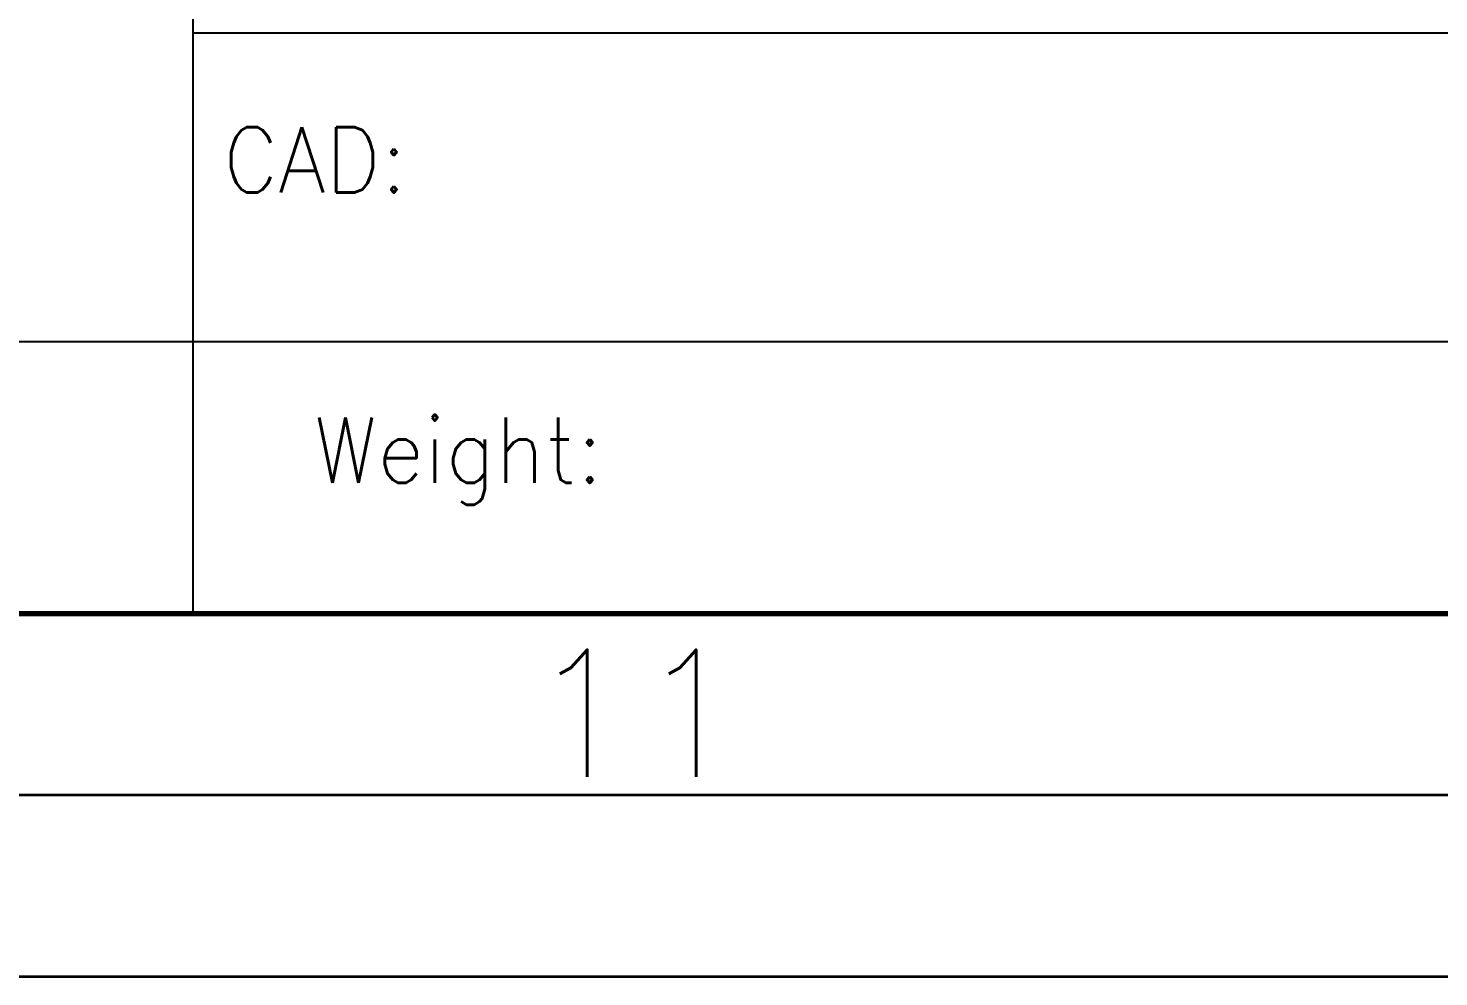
# Model space of a CAD drawing. Extents: x 0 to 11880, y 0 to 8400.
# Drawn here: x 10129 to 10906, y 0 to 523 of the extents above; entities that cross this region are included whole.
import ezdxf

# ---------------------------------------------------------------- set-up
doc = ezdxf.new("R2010")
doc.units = 0
doc.header["$LTSCALE"] = 20
doc.layers.get('0').update_dxf_attribs({"linetype": 'CONTINUOUS'})
doc.layers.add('M_EQUIP_E7', color=7, linetype='CONTINUOUS', lineweight=70)
doc.layers.add('schriftfeld', color=7, linetype='CONTINUOUS')
doc.styles.add('S', font='simplex.shx', dxfattribs={"width": 0.8})
doc.styles.add('SIMPLEX', font='simplex.shx')

# ---------------------------------------------------------------- blocks, each defined once
blk = doc.blocks.new('A$C29D363F0')
at = {"color": 3, "linetype": 'Continuous', "lineweight": 35}
for points in [[(594, 0), (0, 0), (0, 420), (594, 420)], [(589, 5), (15, 5), (15, 415), (589, 415)]]:
    blk.add_lwpolyline(points, close=True, dxfattribs=at)
at = {"color": 7, "linetype": 'Continuous', "lineweight": 70}
blk.add_lwpolyline([(584, 10), (20, 10), (20, 410), (584, 410)], close=True, dxfattribs=at)
at = {"color": 3, "linetype": 'Continuous', "lineweight": 35, "style": 'S'}
blk.add_text('11', height=3.5, dxfattribs=at).set_placement((520.208, 5.508))
blk = doc.blocks.new('A$C6EAD2A84')
at = {"layer": 'schriftfeld', "color": 3}
for p, q in [((107, 33), (107, 0)), ((107, 16), (180, 16)), ((15, 7.5), (180, 7.5))]:
    blk.add_line(p, q, dxfattribs=at)
at = {"layer": 'schriftfeld', "color": 1}
blk.add_line((15, 0), (180, 0), dxfattribs=at)
blk.add_line((15, 0), (180, 0), dxfattribs=at)
at = {"layer": 'schriftfeld', "color": 4, "style": 'SIMPLEX', "width": 0.937595}
for s, p in [('CAD:', (107.833, 11.6)), ('Weight:', (110.334, 3.6))]:
    blk.add_text(s, height=1.8, dxfattribs=at).set_placement(p)

msp = doc.modelspace()

# ---------------------------------------------------------------- block references
at = {"layer": 'M_EQUIP_E7', "lineweight": 35, "xscale": 20, "yscale": 20, "zscale": 20}
for name, p in [('A$C29D363F0', (0, 0)), ('A$C6EAD2A84', (8080, 200))]:
    msp.add_blockref(name, p, dxfattribs=at)

doc.saveas('drawing.dxf')
